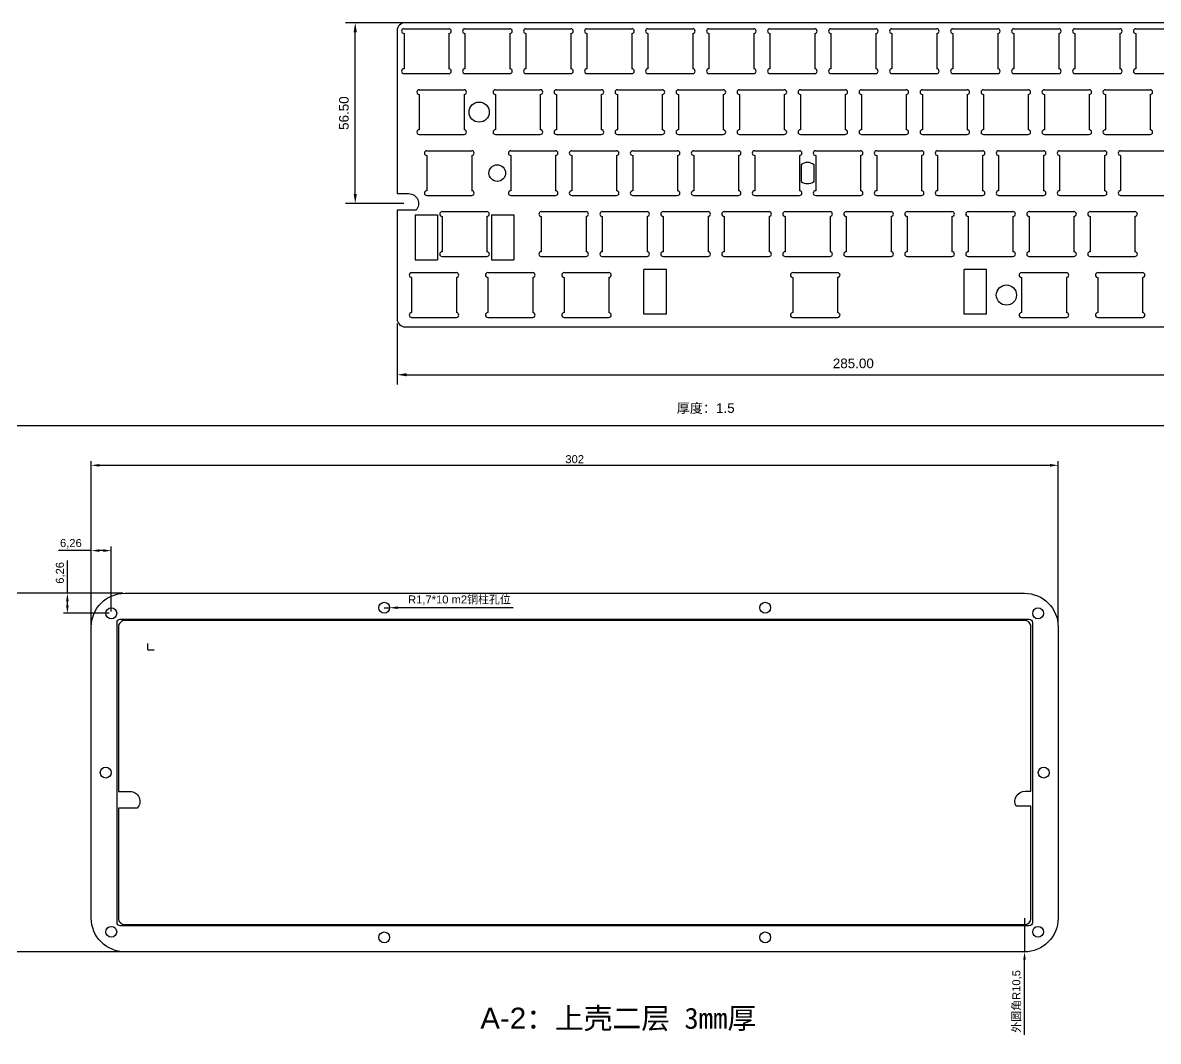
# Model space of a CAD drawing. Header units: millimetres. Extents: x -514 to 1814, y -954 to 381.
# Drawn here: x -129.7 to 225, y 61.5 to 379.7 of the extents above; entities that cross this region are included whole.
import ezdxf

# ---------------------------------------------------------------- set-up
doc = ezdxf.new("R2010")
doc.units = ezdxf.units.MM
doc.layers.get('Defpoints').update_dxf_attribs({"color": 1})
doc.layers.add('mark', color=90, linetype='Continuous', plot=False)
doc.styles.add('Notes', font='arial.ttf', dxfattribs={"height": 3})
doc.styles.get("Standard").update_dxf_attribs({"font": 'arial.ttf'})
doc.dimstyles.new('Civil-Metric', dxfattribs={"dimtxt": 3, "dimasz": 3, "dimexe": 3, "dimexo": 1.5, "dimgap": 2, "dimtad": 1, "dimzin": 3, "dimdsep": 46, "dimtxsty": 'Standard', "dimcen": 3, "dimazin": 2, "dimtfac": 1, "dimtofl": 0, "dimtmove": 0, "dimatfit": 3, "dimfxl": 1, "dimfrac": 1, "dimtolj": 1, "dimtzin": 0, "dimarcsym": 0})
doc.dimstyles.new('ISO-25', dxfattribs={"dimtxt": 2.5, "dimasz": 2.5, "dimexe": 1.25, "dimexo": 0.625, "dimtad": 1, "dimtxsty": 'Standard', "dimcen": 2.5, "dimadec": 0, "dimazin": 0, "dimtfac": 1, "dimtmove": 0, "dimatfit": 3, "dimfxl": 1, "dimarcsym": 0})

# ---------------------------------------------------------------- blocks, each defined once
blk = doc.blocks.new('*D2')
at = {"layer": 'Defpoints', "color": 0, "lineweight": -2, "transparency": 16777216}
for p, q in [((-12.74, 285.66), (-12.74, 266.69)), ((272.26, 285.66), (272.26, 266.69)), ((-9.74, 269.69), (269.26, 269.69))]:
    blk.add_line(p, q, dxfattribs=at)
at = {"layer": 'Defpoints', "color": 0, "transparency": 16777216}
for p in [(-12.74, 287.16), (272.26, 287.16), (272.26, 269.69)]:
    blk.add_point(p, dxfattribs=at)
for points in [[(-9.74, 270.19), (-9.74, 269.19), (-12.74, 269.69)], [(269.26, 270.19), (269.26, 269.19), (272.26, 269.69)]]:
    blk.add_solid(points, dxfattribs=at)
at = {"layer": 'Defpoints', "color": 0, "transparency": 16777216, "insert": (129.76, 273.22), "char_height": 3, "attachment_point": 5}
blk.add_mtext('\\A1;285.00', dxfattribs=at)
blk = doc.blocks.new('*D3')
at = {"layer": 'Defpoints', "color": 0, "lineweight": -2, "transparency": 16777216}
for p, q in [((-10.64, 379.66), (-28.82, 379.66)), ((-25.82, 326.16), (-25.82, 376.66)), ((-10.64, 323.16), (-28.82, 323.16))]:
    blk.add_line(p, q, dxfattribs=at)
at = {"layer": 'Defpoints', "color": 0, "transparency": 16777216}
for p in [(-25.82, 379.66), (-9.14, 379.66), (-9.14, 323.16)]:
    blk.add_point(p, dxfattribs=at)
for points in [[(-26.32, 376.66), (-25.32, 376.66), (-25.82, 379.66)], [(-26.32, 326.16), (-25.32, 326.16), (-25.82, 323.16)]]:
    blk.add_solid(points, dxfattribs=at)
at = {"layer": 'Defpoints', "color": 0, "transparency": 16777216, "insert": (-29.35, 351.41), "char_height": 3, "attachment_point": 5, "rotation": 90}
blk.add_mtext('\\A1;56.50', dxfattribs=at)
blk = doc.blocks.new('*D15')
at = {"layer": 'Defpoints', "color": 0, "transparency": 16777216}
for p in [(-16.77, 196.92), (-15.07, 196.92)]:
    blk.add_point(p, dxfattribs=at)
at = {"layer": 'mark', "color": 0, "lineweight": -2, "transparency": 16777216}
for p, q in [((-16.77, 196.92), (-15.07, 196.92)), ((23.51, 196.92), (-12.57, 196.92))]:
    blk.add_line(p, q, dxfattribs=at)
at = {"layer": 'mark', "color": 0, "transparency": 16777216}
blk.add_solid([(-12.57, 197.33), (-12.57, 196.5), (-15.07, 196.92)], dxfattribs=at)
at = {"layer": 'mark', "color": 0, "transparency": 16777216, "insert": (6.72, 199.25), "char_height": 2.5, "attachment_point": 5}
blk.add_mtext('R1,7*10 m2{\\fSimSun|b0|i0|c134|p2;铜柱孔位}', dxfattribs=at)
blk = doc.blocks.new('*D17')
at = {"layer": 'Defpoints', "color": 0, "transparency": 16777216}
for p in [(193.73, 241.4), (-108.27, 190.92), (193.73, 190.92)]:
    blk.add_point(p, dxfattribs=at)
at = {"layer": 'mark', "color": 0, "lineweight": -2, "transparency": 16777216}
for p, q in [((-108.27, 191.54), (-108.27, 242.65)), ((-105.77, 241.4), (191.23, 241.4)), ((193.73, 191.54), (193.73, 242.65))]:
    blk.add_line(p, q, dxfattribs=at)
at = {"layer": 'mark', "color": 0, "transparency": 16777216}
for points in [[(-105.77, 241.81), (-105.77, 240.98), (-108.27, 241.4)], [(191.23, 241.81), (191.23, 240.98), (193.73, 241.4)]]:
    blk.add_solid(points, dxfattribs=at)
at = {"layer": 'mark', "color": 0, "transparency": 16777216, "insert": (42.73, 243.3), "char_height": 2.5, "attachment_point": 5}
blk.add_mtext('302', dxfattribs=at)
blk = doc.blocks.new('*D18')
at = {"layer": 'Defpoints', "color": 0, "transparency": 16777216}
for p in [(-97.77, 201.42), (-133.74, 89.42), (-97.77, 89.42)]:
    blk.add_point(p, dxfattribs=at)
at = {"layer": 'mark', "color": 0, "lineweight": -2, "transparency": 16777216}
for p, q in [((-98.39, 201.42), (-134.99, 201.42)), ((-133.74, 198.92), (-133.74, 91.92)), ((-98.39, 89.42), (-134.99, 89.42))]:
    blk.add_line(p, q, dxfattribs=at)
at = {"layer": 'mark', "color": 0, "transparency": 16777216}
for points in [[(-134.15, 198.92), (-133.32, 198.92), (-133.74, 201.42)], [(-134.15, 91.92), (-133.32, 91.92), (-133.74, 89.42)]]:
    blk.add_solid(points, dxfattribs=at)
at = {"layer": 'mark', "color": 0, "transparency": 16777216, "insert": (-135.62, 145.42), "char_height": 2.5, "attachment_point": 5, "rotation": 90}
blk.add_mtext('112', dxfattribs=at)
blk = doc.blocks.new('*D19')
at = {"layer": 'Defpoints', "color": 0, "transparency": 16777216}
for p in [(-108.27, 214.75), (-108.27, 195.16), (-102.01, 195.16)]:
    blk.add_point(p, dxfattribs=at)
at = {"layer": 'mark', "color": 0, "lineweight": -2, "transparency": 16777216}
for p, q in [((-108.27, 214.75), (-118.52, 214.75)), ((-108.27, 195.78), (-108.27, 216)), ((-104.51, 214.75), (-105.77, 214.75)), ((-102.01, 195.78), (-102.01, 216))]:
    blk.add_line(p, q, dxfattribs=at)
at = {"layer": 'mark', "color": 0, "transparency": 16777216}
for points in [[(-105.77, 215.17), (-105.77, 214.34), (-108.27, 214.75)], [(-104.51, 215.17), (-104.51, 214.34), (-102.01, 214.75)]]:
    blk.add_solid(points, dxfattribs=at)
at = {"layer": 'mark', "color": 0, "transparency": 16777216, "insert": (-114.64, 216.88), "char_height": 2.5, "attachment_point": 5}
blk.add_mtext('6,26', dxfattribs=at)
blk = doc.blocks.new('*D21')
at = {"layer": 'Defpoints', "color": 0, "transparency": 16777216}
for p in [(-115.73, 201.42), (-102.01, 201.42), (-102.01, 195.16)]:
    blk.add_point(p, dxfattribs=at)
at = {"layer": 'mark', "color": 0, "lineweight": -2, "transparency": 16777216}
for p, q in [((-115.73, 201.42), (-115.73, 211.67)), ((-102.63, 201.42), (-116.98, 201.42)), ((-115.73, 197.66), (-115.73, 198.92)), ((-102.63, 195.16), (-116.98, 195.16))]:
    blk.add_line(p, q, dxfattribs=at)
at = {"layer": 'mark', "color": 0, "transparency": 16777216}
for points in [[(-116.14, 198.92), (-115.31, 198.92), (-115.73, 201.42)], [(-116.14, 197.66), (-115.31, 197.66), (-115.73, 195.16)]]:
    blk.add_solid(points, dxfattribs=at)
at = {"layer": 'mark', "color": 0, "transparency": 16777216, "insert": (-117.85, 207.8), "char_height": 2.5, "attachment_point": 5, "rotation": 90}
blk.add_mtext('6,26', dxfattribs=at)
blk = doc.blocks.new('*D22')
at = {"layer": 'Defpoints', "color": 0, "transparency": 16777216}
for p in [(183.23, 99.92), (183.23, 89.42)]:
    blk.add_point(p, dxfattribs=at)
at = {"layer": 'mark', "color": 0, "lineweight": -2, "transparency": 16777216}
for p, q in [((183.23, 99.92), (183.23, 89.42)), ((183.23, 63.47), (183.23, 86.92))]:
    blk.add_line(p, q, dxfattribs=at)
at = {"layer": 'mark', "color": 0, "transparency": 16777216}
blk.add_solid([(182.82, 86.92), (183.65, 86.92), (183.23, 89.42)], dxfattribs=at)
at = {"layer": 'mark', "color": 0, "transparency": 16777216, "insert": (180.9, 73.94), "char_height": 2.5, "attachment_point": 5, "rotation": 90}
blk.add_mtext('{\\fSimSun|b0|i0|c134|p2;外圆角}R10,5', dxfattribs=at)

msp = doc.modelspace()

# ---------------------------------------------------------------- linework, layer by layer
msp.add_lwpolyline([(-513.821, 253.79), (719.362, 253.79), (719.362, -242.948), (-513.821, -242.948)], close=True)
for points in [[(183.234, 89.417), (-97.766, 89.417, -0.4142136), (-108.266, 99.917), (-108.266, 190.917, -0.4142136), (-97.766, 201.417), (183.234, 201.417, -0.4142136), (193.734, 190.917), (193.734, 99.917, -0.4142136)], [(185.684, 192.317), (185.684, 98.517, -0.4142136), (184.684, 97.517), (-99.216, 97.517, -0.4142136), (-100.216, 98.517), (-100.216, 192.317, -0.4142136), (-99.216, 193.317), (184.684, 193.317, -0.4142136)]]:
    msp.add_lwpolyline(points, format="xyb", close=True)
for centre in [(-102.009, 195.16), (-16.766, 196.917), (102.234, 196.917), (187.476, 195.16), (-103.766, 145.417), (189.234, 145.417), (-102.009, 95.675), (187.476, 95.675), (-16.766, 93.917), (102.234, 93.917)]:
    msp.add_circle(centre, 1.7)
at = {"layer": 'Defpoints'}
for p, q in [((-10.586, 377.783), (3.414, 377.783)), ((-10.586, 376.283), (-10.586, 365.283)), ((3.414, 376.283), (3.414, 365.283)), ((8.464, 377.783), (22.464, 377.783)), ((8.464, 376.283), (8.464, 365.283)), ((22.464, 376.283), (22.464, 365.283)), ((27.514, 377.783), (41.514, 377.783)), ((27.514, 376.283), (27.514, 365.283)), ((41.514, 376.283), (41.514, 365.283)), ((46.564, 377.783), (60.564, 377.783)), ((46.564, 376.283), (46.564, 365.283)), ((60.564, 376.283), (60.564, 365.283)), ((65.614, 377.783), (79.614, 377.783)), ((65.614, 376.283), (65.614, 365.283)), ((79.614, 376.283), (79.614, 365.283)), ((84.664, 377.783), (98.664, 377.783)), ((84.664, 376.283), (84.664, 365.283)), ((98.664, 376.283), (98.664, 365.283)), ((103.714, 377.783), (117.714, 377.783)), ((103.714, 376.283), (103.714, 365.283)), ((117.714, 376.283), (117.714, 365.283)), ((122.764, 377.783), (136.764, 377.783)), ((122.764, 376.283), (122.764, 365.283)), ((136.764, 376.283), (136.764, 365.283)), ((141.814, 377.783), (155.814, 377.783)), ((141.814, 376.283), (141.814, 365.283)), ((155.814, 376.283), (155.814, 365.283)), ((160.864, 377.783), (174.864, 377.783)), ((160.864, 376.283), (160.864, 365.283)), ((174.864, 376.283), (174.864, 365.283)), ((179.914, 377.783), (193.914, 377.783)), ((179.914, 376.283), (179.914, 365.283)), ((193.914, 376.283), (193.914, 365.283)), ((198.964, 377.783), (212.964, 377.783)), ((198.964, 376.283), (198.964, 365.283)), ((212.964, 376.283), (212.964, 365.283)), ((218.014, 377.783), (232.014, 377.783)), ((218.014, 376.283), (218.014, 365.283)), ((-10.586, 363.783), (3.414, 363.783)), ((8.464, 363.783), (22.464, 363.783)), ((27.514, 363.783), (41.514, 363.783)), ((46.564, 363.783), (60.564, 363.783)), ((65.614, 363.783), (79.614, 363.783)), ((84.664, 363.783), (98.664, 363.783)), ((103.714, 363.783), (117.714, 363.783)), ((122.764, 363.783), (136.764, 363.783)), ((141.814, 363.783), (155.814, 363.783)), ((160.864, 363.783), (174.864, 363.783)), ((179.914, 363.783), (193.914, 363.783)), ((198.964, 363.783), (212.964, 363.783)), ((218.014, 363.783), (232.014, 363.783)), ((-5.824, 358.733), (8.176, 358.733)), ((17.989, 358.733), (31.989, 358.733)), ((37.039, 358.733), (51.039, 358.733)), ((56.089, 358.733), (70.089, 358.733)), ((75.139, 358.733), (89.139, 358.733)), ((94.189, 358.733), (108.189, 358.733)), ((113.239, 358.733), (127.239, 358.733)), ((132.289, 358.733), (146.289, 358.733)), ((151.339, 358.733), (165.339, 358.733)), ((170.389, 358.733), (184.389, 358.733)), ((189.439, 358.733), (203.439, 358.733)), ((208.489, 358.733), (222.489, 358.733)), ((-5.824, 357.233), (-5.824, 346.233)), ((8.176, 357.233), (8.176, 346.233)), ((17.989, 357.233), (17.989, 346.233)), ((31.989, 357.233), (31.989, 346.233)), ((37.039, 357.233), (37.039, 346.233)), ((51.039, 357.233), (51.039, 346.233)), ((56.089, 357.233), (56.089, 346.233)), ((70.089, 357.233), (70.089, 346.233)), ((75.139, 357.233), (75.139, 346.233)), ((89.139, 357.233), (89.139, 346.233)), ((94.189, 357.233), (94.189, 346.233)), ((108.189, 357.233), (108.189, 346.233)), ((113.239, 357.233), (113.239, 346.233)), ((127.239, 357.233), (127.239, 346.233)), ((132.289, 357.233), (132.289, 346.233)), ((146.289, 357.233), (146.289, 346.233)), ((151.339, 357.233), (151.339, 346.233)), ((165.339, 357.233), (165.339, 346.233)), ((170.389, 357.233), (170.389, 346.233)), ((184.389, 357.233), (184.389, 346.233)), ((189.439, 357.233), (189.439, 346.233)), ((203.439, 357.233), (203.439, 346.233)), ((208.489, 357.233), (208.489, 346.233)), ((222.489, 357.233), (222.489, 346.233)), ((-5.824, 344.733), (8.176, 344.733)), ((17.989, 344.733), (31.989, 344.733)), ((37.039, 344.733), (51.039, 344.733)), ((56.089, 344.733), (70.089, 344.733)), ((75.139, 344.733), (89.139, 344.733)), ((94.189, 344.733), (108.189, 344.733)), ((113.239, 344.733), (127.239, 344.733)), ((132.289, 344.733), (146.289, 344.733)), ((151.339, 344.733), (165.339, 344.733)), ((170.389, 344.733), (184.389, 344.733)), ((189.439, 344.733), (203.439, 344.733)), ((208.489, 344.733), (222.489, 344.733)), ((-3.443, 339.683), (10.557, 339.683)), ((-3.443, 338.183), (-3.443, 327.183)), ((10.557, 338.183), (10.557, 327.183)), ((22.751, 339.683), (36.751, 339.683)), ((22.751, 338.183), (22.751, 327.183)), ((36.751, 338.183), (36.751, 327.183)), ((41.801, 339.683), (55.801, 339.683)), ((41.801, 338.183), (41.801, 327.183)), ((55.801, 338.183), (55.801, 327.183)), ((60.851, 339.683), (74.851, 339.683)), ((60.851, 338.183), (60.851, 327.183)), ((74.851, 338.183), (74.851, 327.183)), ((79.901, 339.683), (93.901, 339.683)), ((79.901, 338.183), (79.901, 327.183)), ((93.901, 338.183), (93.901, 327.183)), ((98.951, 339.683), (112.951, 339.683)), ((98.951, 338.183), (98.951, 327.183)), ((112.951, 338.183), (112.951, 327.183)), ((118.001, 339.683), (132.001, 339.683)), ((118.001, 338.183), (118.001, 327.183)), ((132.001, 338.183), (132.001, 327.183)), ((137.051, 339.683), (151.051, 339.683)), ((137.051, 338.183), (137.051, 327.183)), ((151.051, 338.183), (151.051, 327.183)), ((156.101, 339.683), (170.101, 339.683)), ((156.101, 338.183), (156.101, 327.183)), ((170.101, 338.183), (170.101, 327.183)), ((175.151, 339.683), (189.151, 339.683)), ((175.151, 338.183), (175.151, 327.183)), ((189.151, 338.183), (189.151, 327.183)), ((194.201, 339.683), (208.201, 339.683)), ((194.201, 338.183), (194.201, 327.183)), ((208.201, 338.183), (208.201, 327.183)), ((213.251, 339.683), (227.251, 339.683)), ((213.251, 338.183), (213.251, 327.183)), ((-3.443, 325.683), (10.557, 325.683)), ((22.751, 325.683), (36.751, 325.683)), ((41.801, 325.683), (55.801, 325.683)), ((60.851, 325.683), (74.851, 325.683)), ((79.901, 325.683), (93.901, 325.683)), ((98.951, 325.683), (112.951, 325.683)), ((118.001, 325.683), (132.001, 325.683)), ((137.051, 325.683), (151.051, 325.683)), ((156.101, 325.683), (170.101, 325.683)), ((175.151, 325.683), (189.151, 325.683)), ((194.201, 325.683), (208.201, 325.683)), ((213.251, 325.683), (227.251, 325.683)), ((-7.118, 319.633), (-0.118, 319.633)), ((-7.118, 319.633), (-7.118, 305.633)), ((-0.118, 319.633), (-0.118, 305.633)), ((1.32, 320.633), (15.32, 320.633)), ((16.758, 319.633), (23.758, 319.633)), ((16.758, 319.633), (16.758, 305.633)), ((23.758, 319.633), (23.758, 305.633)), ((32.276, 320.633), (46.276, 320.633)), ((51.326, 320.633), (65.326, 320.633)), ((70.376, 320.633), (84.376, 320.633)), ((89.426, 320.633), (103.426, 320.633)), ((108.476, 320.633), (122.476, 320.633)), ((127.526, 320.633), (141.526, 320.633)), ((146.576, 320.633), (160.576, 320.633)), ((165.626, 320.633), (179.626, 320.633)), ((184.676, 320.633), (198.676, 320.633)), ((203.726, 320.633), (217.726, 320.633)), ((1.32, 319.133), (1.32, 308.133)), ((15.32, 319.133), (15.32, 308.133)), ((32.276, 319.133), (32.276, 308.133)), ((46.276, 319.133), (46.276, 308.133)), ((51.326, 319.133), (51.326, 308.133)), ((65.326, 319.133), (65.326, 308.133)), ((70.376, 319.133), (70.376, 308.133)), ((84.376, 319.133), (84.376, 308.133)), ((89.426, 319.133), (89.426, 308.133)), ((103.426, 319.133), (103.426, 308.133)), ((108.476, 319.133), (108.476, 308.133)), ((122.476, 319.133), (122.476, 308.133)), ((127.526, 319.133), (127.526, 308.133)), ((141.526, 319.133), (141.526, 308.133)), ((146.576, 319.133), (146.576, 308.133)), ((160.576, 319.133), (160.576, 308.133)), ((165.626, 319.133), (165.626, 308.133)), ((179.626, 319.133), (179.626, 308.133)), ((184.676, 319.133), (184.676, 308.133)), ((198.676, 319.133), (198.676, 308.133)), ((203.726, 319.133), (203.726, 308.133)), ((217.726, 319.133), (217.726, 308.133)), ((-7.118, 305.633), (-0.118, 305.633)), ((1.32, 306.633), (15.32, 306.633)), ((16.758, 305.633), (23.758, 305.633)), ((32.276, 306.633), (46.276, 306.633)), ((51.326, 306.633), (65.326, 306.633)), ((70.376, 306.633), (84.376, 306.633)), ((89.426, 306.633), (103.426, 306.633)), ((108.476, 306.633), (122.476, 306.633)), ((127.526, 306.633), (141.526, 306.633)), ((146.576, 306.633), (160.576, 306.633)), ((165.626, 306.633), (179.626, 306.633)), ((184.676, 306.633), (198.676, 306.633)), ((203.726, 306.633), (217.726, 306.633)), ((-8.205, 301.583), (5.795, 301.583)), ((15.607, 301.583), (29.607, 301.583)), ((39.42, 301.583), (53.42, 301.583)), ((64.357, 288.583), (64.357, 302.583)), ((71.357, 302.583), (64.357, 302.583)), ((71.357, 288.583), (71.357, 302.583)), ((110.857, 301.583), (124.857, 301.583)), ((164.357, 288.583), (164.357, 302.583)), ((171.357, 302.583), (164.357, 302.583)), ((171.357, 288.583), (171.357, 302.583)), ((182.295, 301.583), (196.295, 301.583)), ((206.107, 301.583), (220.107, 301.583)), ((-8.205, 300.083), (-8.205, 289.083)), ((5.795, 300.083), (5.795, 289.083)), ((15.607, 300.083), (15.607, 289.083)), ((29.607, 300.083), (29.607, 289.083)), ((39.42, 300.083), (39.42, 289.083)), ((53.42, 300.083), (53.42, 289.083)), ((110.857, 300.083), (110.857, 289.083)), ((124.857, 300.083), (124.857, 289.083)), ((182.295, 300.083), (182.295, 289.083)), ((196.295, 300.083), (196.295, 289.083)), ((206.107, 300.083), (206.107, 289.083)), ((220.107, 300.083), (220.107, 289.083)), ((-8.205, 287.583), (5.795, 287.583)), ((15.607, 287.583), (29.607, 287.583)), ((39.42, 287.583), (53.42, 287.583)), ((71.357, 288.583), (64.357, 288.583)), ((110.857, 287.583), (124.857, 287.583)), ((171.357, 288.583), (164.357, 288.583)), ((182.295, 287.583), (196.295, 287.583)), ((206.107, 287.583), (220.107, 287.583)), ((-90.616, 183.717), (-90.616, 185.717)), ((-90.616, 183.717), (-88.616, 183.717))]:
    msp.add_line(p, q, dxfattribs=at)
for points in [[(-12.736, 377.158), (-12.736, 326.258), (-9.136, 326.258, -0.6533994), (-6.856, 321.058), (-12.736, 321.058), (-12.736, 320.058), (-12.736, 287.158, 0.4142136), (-10.236, 284.658), (269.764, 284.658, 0.4142136), (272.264, 287.158), (272.264, 319.958), (272.264, 321.133), (272.264, 321.633), (267.65, 321.633, -0.5684319), (270.464, 326.358), (272.264, 326.358), (272.264, 377.158, 0.4142136), (269.764, 379.658), (-10.236, 379.658, 0.4142136)], [(113.451, 330.078, 0.3428924), (117.501, 330.078), (117.501, 335.289, 0.3428924), (113.451, 335.289)], [(-99.766, 190.917), (-99.766, 139.517), (-96.166, 139.517, -0.6533994), (-93.886, 134.317), (-99.766, 134.317), (-99.766, 133.317), (-99.766, 99.917, 0.4142136), (-97.766, 97.917), (183.234, 97.917, 0.4142136), (185.234, 99.917), (185.234, 133.217), (185.234, 134.392), (185.234, 134.892), (180.621, 134.892, -0.5684319), (183.434, 139.617), (185.234, 139.617), (185.234, 190.917, 0.4142136), (183.234, 192.917), (-97.766, 192.917, 0.4142136)]]:
    msp.add_lwpolyline(points, format="xyb", close=True, dxfattribs=at)
for centre, radius in [((12.876, 351.733), 3.15), ((18.557, 332.683), 2.6), ((177.564, 294.583), 3.15)]:
    msp.add_circle(centre, radius, dxfattribs=at)
for centre, start, end in [((-10.586, 377.033), 90, 270), ((3.414, 377.033), 270, 90), ((8.464, 377.033), 90, 270), ((22.464, 377.033), 270, 90), ((27.514, 377.033), 90, 270), ((41.514, 377.033), 270, 90), ((46.564, 377.033), 90, 270), ((60.564, 377.033), 270, 90), ((65.614, 377.033), 90, 270), ((79.614, 377.033), 270, 90), ((84.664, 377.033), 90, 270), ((98.664, 377.033), 270, 90), ((103.714, 377.033), 90, 270), ((117.714, 377.033), 270, 90), ((122.764, 377.033), 90, 270), ((136.764, 377.033), 270, 90), ((141.814, 377.033), 90, 270), ((155.814, 377.033), 270, 90), ((160.864, 377.033), 90, 270), ((174.864, 377.033), 270, 90), ((179.914, 377.033), 90, 270), ((193.914, 377.033), 270, 90), ((198.964, 377.033), 90, 270), ((212.964, 377.033), 270, 90), ((218.014, 377.033), 90, 270), ((-10.586, 364.533), 90, 270), ((3.414, 364.533), 270, 90), ((8.464, 364.533), 90, 270), ((22.464, 364.533), 270, 90), ((27.514, 364.533), 90, 270), ((41.514, 364.533), 270, 90), ((46.564, 364.533), 90, 270), ((60.564, 364.533), 270, 90), ((65.614, 364.533), 90, 270), ((79.614, 364.533), 270, 90), ((84.664, 364.533), 90, 270), ((98.664, 364.533), 270, 90), ((103.714, 364.533), 90, 270), ((117.714, 364.533), 270, 90), ((122.764, 364.533), 90, 270), ((136.764, 364.533), 270, 90), ((141.814, 364.533), 90, 270), ((155.814, 364.533), 270, 90), ((160.864, 364.533), 90, 270), ((174.864, 364.533), 270, 90), ((179.914, 364.533), 90, 270), ((193.914, 364.533), 270, 90), ((198.964, 364.533), 90, 270), ((212.964, 364.533), 270, 90), ((218.014, 364.533), 90, 270), ((-5.824, 357.983), 90, 270), ((8.176, 357.983), 270, 90), ((17.989, 357.983), 90, 270), ((31.989, 357.983), 270, 90), ((37.039, 357.983), 90, 270), ((51.039, 357.983), 270, 90), ((56.089, 357.983), 90, 270), ((70.089, 357.983), 270, 90), ((75.139, 357.983), 90, 270), ((89.139, 357.983), 270, 90), ((94.189, 357.983), 90, 270), ((108.189, 357.983), 270, 90), ((113.239, 357.983), 90, 270), ((127.239, 357.983), 270, 90), ((132.289, 357.983), 90, 270), ((146.289, 357.983), 270, 90), ((151.339, 357.983), 90, 270), ((165.339, 357.983), 270, 90), ((170.389, 357.983), 90, 270), ((184.389, 357.983), 270, 90), ((189.439, 357.983), 90, 270), ((203.439, 357.983), 270, 90), ((208.489, 357.983), 90, 270), ((222.489, 357.983), 270, 90), ((-5.824, 345.483), 90, 270), ((8.176, 345.483), 270, 90), ((17.989, 345.483), 90, 270), ((31.989, 345.483), 270, 90), ((37.039, 345.483), 90, 270), ((51.039, 345.483), 270, 90), ((56.089, 345.483), 90, 270), ((70.089, 345.483), 270, 90), ((75.139, 345.483), 90, 270), ((89.139, 345.483), 270, 90), ((94.189, 345.483), 90, 270), ((108.189, 345.483), 270, 90), ((113.239, 345.483), 90, 270), ((127.239, 345.483), 270, 90), ((132.289, 345.483), 90, 270), ((146.289, 345.483), 270, 90), ((151.339, 345.483), 90, 270), ((165.339, 345.483), 270, 90), ((170.389, 345.483), 90, 270), ((184.389, 345.483), 270, 90), ((189.439, 345.483), 90, 270), ((203.439, 345.483), 270, 90), ((208.489, 345.483), 90, 270), ((222.489, 345.483), 270, 90), ((-3.443, 338.933), 90, 270), ((10.557, 338.933), 270, 90), ((22.751, 338.933), 90, 270), ((36.751, 338.933), 270, 90), ((41.801, 338.933), 90, 270), ((55.801, 338.933), 270, 90), ((60.851, 338.933), 90, 270), ((74.851, 338.933), 270, 90), ((79.901, 338.933), 90, 270), ((93.901, 338.933), 270, 90), ((98.951, 338.933), 90, 270), ((112.951, 338.933), 270, 90), ((118.001, 338.933), 90, 270), ((132.001, 338.933), 270, 90), ((137.051, 338.933), 90, 270), ((151.051, 338.933), 270, 90), ((156.101, 338.933), 90, 270), ((170.101, 338.933), 270, 90), ((175.151, 338.933), 90, 270), ((189.151, 338.933), 270, 90), ((194.201, 338.933), 90, 270), ((208.201, 338.933), 270, 90), ((213.251, 338.933), 90, 270), ((-3.443, 326.433), 90, 270), ((10.557, 326.433), 270, 90), ((22.751, 326.433), 90, 270), ((36.751, 326.433), 270, 90), ((41.801, 326.433), 90, 270), ((55.801, 326.433), 270, 90), ((60.851, 326.433), 90, 270), ((74.851, 326.433), 270, 90), ((79.901, 326.433), 90, 270), ((93.901, 326.433), 270, 90), ((98.951, 326.433), 90, 270), ((112.951, 326.433), 270, 90), ((118.001, 326.433), 90, 270), ((132.001, 326.433), 270, 90), ((137.051, 326.433), 90, 270), ((151.051, 326.433), 270, 90), ((156.101, 326.433), 90, 270), ((170.101, 326.433), 270, 90), ((175.151, 326.433), 90, 270), ((189.151, 326.433), 270, 90), ((194.201, 326.433), 90, 270), ((208.201, 326.433), 270, 90), ((213.251, 326.433), 90, 270), ((1.32, 319.883), 90, 270), ((15.32, 319.883), 270, 90), ((32.276, 319.883), 90, 270), ((46.276, 319.883), 270, 90), ((51.326, 319.883), 90, 270), ((65.326, 319.883), 270, 90), ((70.376, 319.883), 90, 270), ((84.376, 319.883), 270, 90), ((89.426, 319.883), 90, 270), ((103.426, 319.883), 270, 90), ((108.476, 319.883), 90, 270), ((122.476, 319.883), 270, 90), ((127.526, 319.883), 90, 270), ((141.526, 319.883), 270, 90), ((146.576, 319.883), 90, 270), ((160.576, 319.883), 270, 90), ((165.626, 319.883), 90, 270), ((179.626, 319.883), 270, 90), ((184.676, 319.883), 90, 270), ((198.676, 319.883), 270, 90), ((203.726, 319.883), 90, 270), ((217.726, 319.883), 270, 90), ((1.32, 307.383), 90, 270), ((15.32, 307.383), 270, 90), ((32.276, 307.383), 90, 270), ((46.276, 307.383), 270, 90), ((51.326, 307.383), 90, 270), ((65.326, 307.383), 270, 90), ((70.376, 307.383), 90, 270), ((84.376, 307.383), 270, 90), ((89.426, 307.383), 90, 270), ((103.426, 307.383), 270, 90), ((108.476, 307.383), 90, 270), ((122.476, 307.383), 270, 90), ((127.526, 307.383), 90, 270), ((141.526, 307.383), 270, 90), ((146.576, 307.383), 90, 270), ((160.576, 307.383), 270, 90), ((165.626, 307.383), 90, 270), ((179.626, 307.383), 270, 90), ((184.676, 307.383), 90, 270), ((198.676, 307.383), 270, 90), ((203.726, 307.383), 90, 270), ((217.726, 307.383), 270, 90), ((-8.205, 300.833), 90, 270), ((5.795, 300.833), 270, 90), ((15.607, 300.833), 90, 270), ((29.607, 300.833), 270, 90), ((39.42, 300.833), 90, 270), ((53.42, 300.833), 270, 90), ((110.857, 300.833), 90, 270), ((124.857, 300.833), 270, 90), ((182.295, 300.833), 90, 270), ((196.295, 300.833), 270, 90), ((206.107, 300.833), 90, 270), ((220.107, 300.833), 270, 90), ((-8.205, 288.333), 90, 270), ((5.795, 288.333), 270, 90), ((15.607, 288.333), 90, 270), ((29.607, 288.333), 270, 90), ((39.42, 288.333), 90, 270), ((53.42, 288.333), 270, 90), ((110.857, 288.333), 90, 270), ((124.857, 288.333), 270, 90), ((182.295, 288.333), 90, 270), ((196.295, 288.333), 270, 90), ((206.107, 288.333), 90, 270), ((220.107, 288.333), 270, 90)]:
    msp.add_arc(centre, 0.75, start, end, dxfattribs=at)

# ---------------------------------------------------------------- texts
at = {"insert": (74.596, 260.775), "char_height": 3, "attachment_point": 1, "style": 'Notes'}
msp.add_mtext_dynamic_manual_height_columns('{\\fSimSun|b0|i0|c134|p2;厚度：}1.5', width=68.8813, gutter_width=15, heights=[0], dxfattribs=at)
at = {"insert": (13.254, 71.973), "char_height": 6.58764, "attachment_point": 1}
msp.add_mtext_dynamic_manual_height_columns('A-2{\\fSimSun|b0|i0|c134|p2;：上壳二层\\fSimSun|b0|i0|c0|p2; 3mm\\fSimSun|b0|i0|c134|p2;厚}', width=134.64919, gutter_width=12.5, heights=[0], dxfattribs=at)

# ---------------------------------------------------------------- dimensions: what is measured, and where the dimension line sits
at = {"layer": 'Defpoints'}
dim = msp.add_linear_dim(base=(-25.822, 379.658), p1=(-9.136, 323.158), p2=(-9.136, 379.658), angle=90, dimstyle='Civil-Metric', dxfattribs=at)
dim.commit()
dim.dimension.update_dxf_attribs({"geometry": '*D3', "text_midpoint": (-29.354, 351.408)})
dim = msp.add_linear_dim(base=(272.264, 269.69), p1=(-12.736, 287.158), p2=(272.264, 287.158), dimstyle='Civil-Metric', dxfattribs=at)
dim.commit()
dim.dimension.update_dxf_attribs({"geometry": '*D2', "text_midpoint": (129.764, 273.222)})
at = {"layer": 'mark'}
for base, p1, p2, picture, middle in [((193.734, 241.396), (-108.266, 190.917), (193.734, 190.917), '*D17', (42.734, 243.298)), ((-108.266, 214.752), (-102.009, 195.16), (-108.266, 195.16), '*D19', (-114.644, 216.879))]:
    dim = msp.add_linear_dim(base=base, p1=p1, p2=p2, dimstyle='ISO-25', dxfattribs=at)
    dim.commit()
    dim.dimension.update_dxf_attribs({"geometry": picture, "text_midpoint": middle})
for base, p1, p2, picture, middle in [((-115.727, 201.417), (-102.009, 195.16), (-102.009, 201.417), '*D21', (-117.854, 207.795)), ((-133.736, 89.417), (-97.766, 201.417), (-97.766, 89.417), '*D18', (-135.616, 145.417))]:
    dim = msp.add_linear_dim(base=base, p1=p1, p2=p2, angle=90, dimstyle='ISO-25', dxfattribs=at)
    dim.commit()
    dim.dimension.update_dxf_attribs({"geometry": picture, "text_midpoint": middle})
for center, mpoint, text, picture, middle in [((-16.766, 196.917), (-15.066, 196.917), '<>*10 m2{\\fSimSun|b0|i0|c134|p2;铜柱孔位}', '*D15', (6.724, 199.249)), ((183.234, 99.917), (183.234, 89.417), '{\\fSimSun|b0|i0|c134|p2;外圆角}<>', '*D22', (180.895, 73.944))]:
    dim = msp.add_radius_dim(center=center, mpoint=mpoint, text=text, dimstyle='ISO-25', dxfattribs=at)
    dim.commit()
    dim.dimension.update_dxf_attribs({"geometry": picture, "text_midpoint": middle})

doc.saveas('drawing.dxf')
